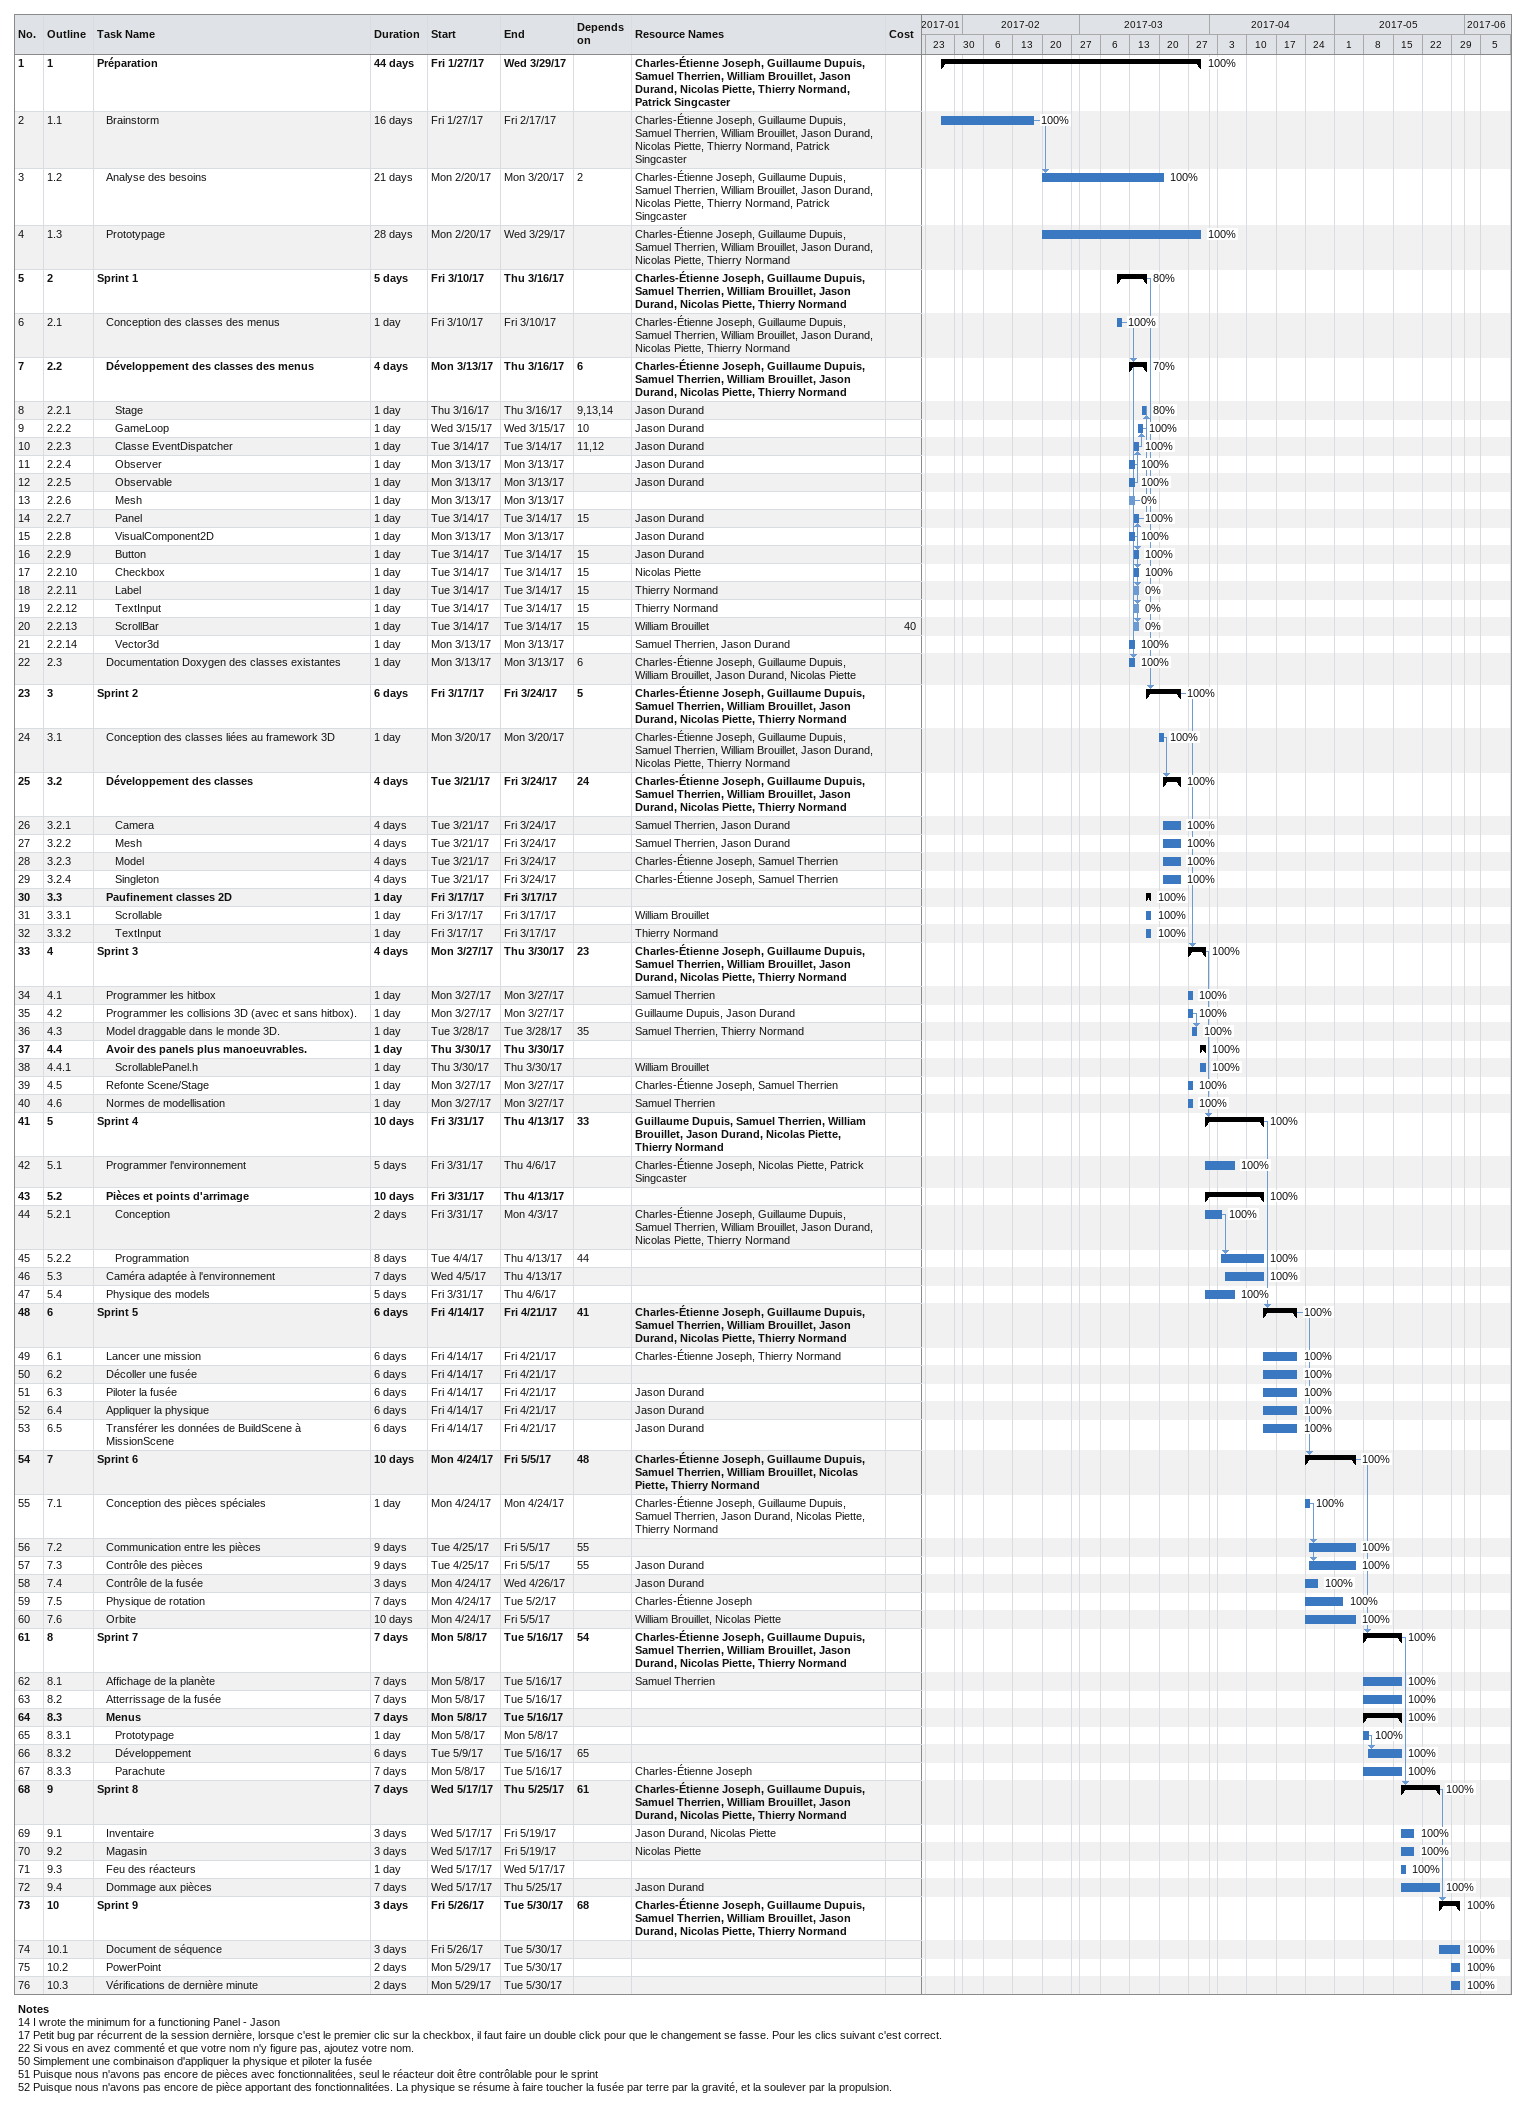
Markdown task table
| ID | WBS | Task | Duration | Start | Finish | Predecessors | Resources | % complete | Cost |
|---|---|---|---|---|---|---|---|---|---|
| 1 | 1 | **Préparation** | 44d | 2017-01-27 | 2017-03-29 |  | Charles-Étienne Joseph, Guillaume Dupuis, Samuel Therrien, William Brouillet, Jason Durand, Nicolas Piette, Thierry Normand, Patrick Singcaster | 100 |  |
| 2 | 1.1 | Brainstorm | 16d | 2017-01-27 | 2017-02-17 |  | Charles-Étienne Joseph, Guillaume Dupuis, Samuel Therrien, William Brouillet, Jason Durand, Nicolas Piette, Thierry Normand, Patrick Singcaster | 100 |  |
| 3 | 1.2 | Analyse des besoins | 21d | 2017-02-20 | 2017-03-20 | 2 | Charles-Étienne Joseph, Guillaume Dupuis, Samuel Therrien, William Brouillet, Jason Durand, Nicolas Piette, Thierry Normand, Patrick Singcaster | 100 |  |
| 4 | 1.3 | Prototypage | 28d | 2017-02-20 | 2017-03-29 |  | Charles-Étienne Joseph, Guillaume Dupuis, Samuel Therrien, William Brouillet, Jason Durand, Nicolas Piette, Thierry Normand | 100 |  |
| 5 | 2 | **Sprint 1** | 5d | 2017-03-10 | 2017-03-16 |  | Charles-Étienne Joseph, Guillaume Dupuis, Samuel Therrien, William Brouillet, Jason Durand, Nicolas Piette, Thierry Normand | 80 |  |
| 6 | 2.1 | Conception des classes des menus | 1d | 2017-03-10 | 2017-03-10 |  | Charles-Étienne Joseph, Guillaume Dupuis, Samuel Therrien, William Brouillet, Jason Durand, Nicolas Piette, Thierry Normand | 100 |  |
| 7 | 2.2 | **Développement des classes des menus** | 4d | 2017-03-13 | 2017-03-16 | 6 | Charles-Étienne Joseph, Guillaume Dupuis, Samuel Therrien, William Brouillet, Jason Durand, Nicolas Piette, Thierry Normand | 70 |  |
| 8 | 2.2.1 | Stage | 1d | 2017-03-16 | 2017-03-16 | 9, 13, 14 | Jason Durand | 80 |  |
| 9 | 2.2.2 | GameLoop | 1d | 2017-03-15 | 2017-03-15 | 10 | Jason Durand | 100 |  |
| 10 | 2.2.3 | Classe EventDispatcher | 1d | 2017-03-14 | 2017-03-14 | 11, 12 | Jason Durand | 100 |  |
| 11 | 2.2.4 | Observer | 1d | 2017-03-13 | 2017-03-13 |  | Jason Durand | 100 |  |
| 12 | 2.2.5 | Observable | 1d | 2017-03-13 | 2017-03-13 |  | Jason Durand | 100 |  |
| 13 | 2.2.6 | Mesh | 1d | 2017-03-13 | 2017-03-13 |  |  | 0 |  |
| 14 | 2.2.7 | Panel | 1d | 2017-03-14 | 2017-03-14 | 15 | Jason Durand | 100 |  |
| 15 | 2.2.8 | VisualComponent2D | 1d | 2017-03-13 | 2017-03-13 |  | Jason Durand | 100 |  |
| 16 | 2.2.9 | Button | 1d | 2017-03-14 | 2017-03-14 | 15 | Jason Durand | 100 |  |
| 17 | 2.2.10 | Checkbox | 1d | 2017-03-14 | 2017-03-14 | 15 | Nicolas Piette | 100 |  |
| 18 | 2.2.11 | Label | 1d | 2017-03-14 | 2017-03-14 | 15 | Thierry Normand | 0 |  |
| 19 | 2.2.12 | TextInput | 1d | 2017-03-14 | 2017-03-14 | 15 | Thierry Normand | 0 |  |
| 20 | 2.2.13 | ScrollBar | 1d | 2017-03-14 | 2017-03-14 | 15 | William Brouillet | 0 | 40 |
| 21 | 2.2.14 | Vector3d | 1d | 2017-03-13 | 2017-03-13 |  | Samuel Therrien, Jason Durand | 100 |  |
| 22 | 2.3 | Documentation Doxygen des classes existantes | 1d | 2017-03-13 | 2017-03-13 | 6 | Charles-Étienne Joseph, Guillaume Dupuis, William Brouillet, Jason Durand, Nicolas Piette | 100 |  |
| 23 | 3 | **Sprint 2** | 6d | 2017-03-17 | 2017-03-24 | 5 | Charles-Étienne Joseph, Guillaume Dupuis, Samuel Therrien, William Brouillet, Jason Durand, Nicolas Piette, Thierry Normand | 100 |  |
| 24 | 3.1 | Conception des classes liées au framework 3D | 1d | 2017-03-20 | 2017-03-20 |  | Charles-Étienne Joseph, Guillaume Dupuis, Samuel Therrien, William Brouillet, Jason Durand, Nicolas Piette, Thierry Normand | 100 |  |
| 25 | 3.2 | **Développement des classes** | 4d | 2017-03-21 | 2017-03-24 | 24 | Charles-Étienne Joseph, Guillaume Dupuis, Samuel Therrien, William Brouillet, Jason Durand, Nicolas Piette, Thierry Normand | 100 |  |
| 26 | 3.2.1 | Camera | 4d | 2017-03-21 | 2017-03-24 |  | Samuel Therrien, Jason Durand | 100 |  |
| 27 | 3.2.2 | Mesh | 4d | 2017-03-21 | 2017-03-24 |  | Samuel Therrien, Jason Durand | 100 |  |
| 28 | 3.2.3 | Model | 4d | 2017-03-21 | 2017-03-24 |  | Charles-Étienne Joseph, Samuel Therrien | 100 |  |
| 29 | 3.2.4 | Singleton | 4d | 2017-03-21 | 2017-03-24 |  | Charles-Étienne Joseph, Samuel Therrien | 100 |  |
| 30 | 3.3 | **Paufinement classes 2D** | 1d | 2017-03-17 | 2017-03-17 |  |  | 100 |  |
| 31 | 3.3.1 | Scrollable | 1d | 2017-03-17 | 2017-03-17 |  | William Brouillet | 100 |  |
| 32 | 3.3.2 | TextInput | 1d | 2017-03-17 | 2017-03-17 |  | Thierry Normand | 100 |  |
| 33 | 4 | **Sprint 3** | 4d | 2017-03-27 | 2017-03-30 | 23 | Charles-Étienne Joseph, Guillaume Dupuis, Samuel Therrien, William Brouillet, Jason Durand, Nicolas Piette, Thierry Normand | 100 |  |
| 34 | 4.1 | Programmer les hitbox | 1d | 2017-03-27 | 2017-03-27 |  | Samuel Therrien | 100 |  |
| 35 | 4.2 | Programmer les collisions 3D (avec et sans hitbox). | 1d | 2017-03-27 | 2017-03-27 |  | Guillaume Dupuis, Jason Durand | 100 |  |
| 36 | 4.3 | Model draggable dans le monde 3D. | 1d | 2017-03-28 | 2017-03-28 | 35 | Samuel Therrien, Thierry Normand | 100 |  |
| 37 | 4.4 | **Avoir des panels plus manoeuvrables.** | 1d | 2017-03-30 | 2017-03-30 |  |  | 100 |  |
| 38 | 4.4.1 | ScrollablePanel.h | 1d | 2017-03-30 | 2017-03-30 |  | William Brouillet | 100 |  |
| 39 | 4.5 | Refonte Scene/Stage | 1d | 2017-03-27 | 2017-03-27 |  | Charles-Étienne Joseph, Samuel Therrien | 100 |  |
| 40 | 4.6 | Normes de modellisation | 1d | 2017-03-27 | 2017-03-27 |  | Samuel Therrien | 100 |  |
| 41 | 5 | **Sprint 4** | 10d | 2017-03-31 | 2017-04-13 | 33 | Guillaume Dupuis, Samuel Therrien, William Brouillet, Jason Durand, Nicolas Piette, Thierry Normand | 100 |  |
| 42 | 5.1 | Programmer l'environnement | 5d | 2017-03-31 | 2017-04-06 |  | Charles-Étienne Joseph, Nicolas Piette, Patrick Singcaster | 100 |  |
| 43 | 5.2 | **Pièces et points d'arrimage** | 10d | 2017-03-31 | 2017-04-13 |  |  | 100 |  |
| 44 | 5.2.1 | Conception | 2d | 2017-03-31 | 2017-04-03 |  | Charles-Étienne Joseph, Guillaume Dupuis, Samuel Therrien, William Brouillet, Jason Durand, Nicolas Piette, Thierry Normand | 100 |  |
| 45 | 5.2.2 | Programmation | 8d | 2017-04-04 | 2017-04-13 | 44 |  | 100 |  |
| 46 | 5.3 | Caméra adaptée à l'environnement | 7d | 2017-04-05 | 2017-04-13 |  |  | 100 |  |
| 47 | 5.4 | Physique des models | 5d | 2017-03-31 | 2017-04-06 |  |  | 100 |  |
| 48 | 6 | **Sprint 5** | 6d | 2017-04-14 | 2017-04-21 | 41 | Charles-Étienne Joseph, Guillaume Dupuis, Samuel Therrien, William Brouillet, Jason Durand, Nicolas Piette, Thierry Normand | 100 |  |
| 49 | 6.1 | Lancer une mission | 6d | 2017-04-14 | 2017-04-21 |  | Charles-Étienne Joseph, Thierry Normand | 100 |  |
| 50 | 6.2 | Décoller une fusée | 6d | 2017-04-14 | 2017-04-21 |  |  | 100 |  |
| 51 | 6.3 | Piloter la fusée | 6d | 2017-04-14 | 2017-04-21 |  | Jason Durand | 100 |  |
| 52 | 6.4 | Appliquer la physique | 6d | 2017-04-14 | 2017-04-21 |  | Jason Durand | 100 |  |
| 53 | 6.5 | Transférer les données de BuildScene à MissionScene | 6d | 2017-04-14 | 2017-04-21 |  | Jason Durand | 100 |  |
| 54 | 7 | **Sprint 6** | 10d | 2017-04-24 | 2017-05-05 | 48 | Charles-Étienne Joseph, Guillaume Dupuis, Samuel Therrien, William Brouillet, Nicolas Piette, Thierry Normand | 100 |  |
| 55 | 7.1 | Conception des pièces spéciales | 1d | 2017-04-24 | 2017-04-24 |  | Charles-Étienne Joseph, Guillaume Dupuis, Samuel Therrien, Jason Durand, Nicolas Piette, Thierry Normand | 100 |  |
| 56 | 7.2 | Communication entre les pièces | 9d | 2017-04-25 | 2017-05-05 | 55 |  | 100 |  |
| 57 | 7.3 | Contrôle des pièces | 9d | 2017-04-25 | 2017-05-05 | 55 | Jason Durand | 100 |  |
| 58 | 7.4 | Contrôle de la fusée | 3d | 2017-04-24 | 2017-04-26 |  | Jason Durand | 100 |  |
| 59 | 7.5 | Physique de rotation | 7d | 2017-04-24 | 2017-05-02 |  | Charles-Étienne Joseph | 100 |  |
| 60 | 7.6 | Orbite | 10d | 2017-04-24 | 2017-05-05 |  | William Brouillet, Nicolas Piette | 100 |  |
| 61 | 8 | **Sprint 7** | 7d | 2017-05-08 | 2017-05-16 | 54 | Charles-Étienne Joseph, Guillaume Dupuis, Samuel Therrien, William Brouillet, Jason Durand, Nicolas Piette, Thierry Normand | 100 |  |
| 62 | 8.1 | Affichage de la planète | 7d | 2017-05-08 | 2017-05-16 |  | Samuel Therrien | 100 |  |
| 63 | 8.2 | Atterrissage de la fusée | 7d | 2017-05-08 | 2017-05-16 |  |  | 100 |  |
| 64 | 8.3 | **Menus** | 7d | 2017-05-08 | 2017-05-16 |  |  | 100 |  |
| 65 | 8.3.1 | Prototypage | 1d | 2017-05-08 | 2017-05-08 |  |  | 100 |  |
| 66 | 8.3.2 | Développement | 6d | 2017-05-09 | 2017-05-16 | 65 |  | 100 |  |
| 67 | 8.3.3 | Parachute | 7d | 2017-05-08 | 2017-05-16 |  | Charles-Étienne Joseph | 100 |  |
| 68 | 9 | **Sprint 8** | 7d | 2017-05-17 | 2017-05-25 | 61 | Charles-Étienne Joseph, Guillaume Dupuis, Samuel Therrien, William Brouillet, Jason Durand, Nicolas Piette, Thierry Normand | 100 |  |
| 69 | 9.1 | Inventaire | 3d | 2017-05-17 | 2017-05-19 |  | Jason Durand, Nicolas Piette | 100 |  |
| 70 | 9.2 | Magasin | 3d | 2017-05-17 | 2017-05-19 |  | Nicolas Piette | 100 |  |
| 71 | 9.3 | Feu des réacteurs | 1d | 2017-05-17 | 2017-05-17 |  |  | 100 |  |
| 72 | 9.4 | Dommage aux pièces | 7d | 2017-05-17 | 2017-05-25 |  | Jason Durand | 100 |  |
| 73 | 10 | **Sprint 9** | 3d | 2017-05-26 | 2017-05-30 | 68 | Charles-Étienne Joseph, Guillaume Dupuis, Samuel Therrien, William Brouillet, Jason Durand, Nicolas Piette, Thierry Normand | 100 |  |
| 74 | 10.1 | Document de séquence | 3d | 2017-05-26 | 2017-05-30 |  |  | 100 |  |
| 75 | 10.2 | PowerPoint | 2d | 2017-05-29 | 2017-05-30 |  |  | 100 |  |
| 76 | 10.3 | Vérifications de dernière minute | 2d | 2017-05-29 | 2017-05-30 |  |  | 100 |  |

Notes
- 14: I wrote the minimum for a functioning Panel - Jason
- 17: Petit bug par récurrent de la session dernière, lorsque c'est le premier clic sur la checkbox, il faut faire un double click pour que le changement se fasse. Pour les clics suivant c'est correct.
- 22: Si vous en avez commenté et que votre nom n'y figure pas, ajoutez votre nom.
- 50: Simplement une combinaison d'appliquer la physique et piloter la fusée
- 51: Puisque nous n'avons pas encore de pièces avec fonctionnalitées, seul le réacteur doit être contrôlable pour le sprint
- 52: Puisque nous n'avons pas encore de pièce apportant des fonctionnalitées. La physique se résume à faire toucher la fusée par terre par la gravité, et la soulever par la propulsion.
